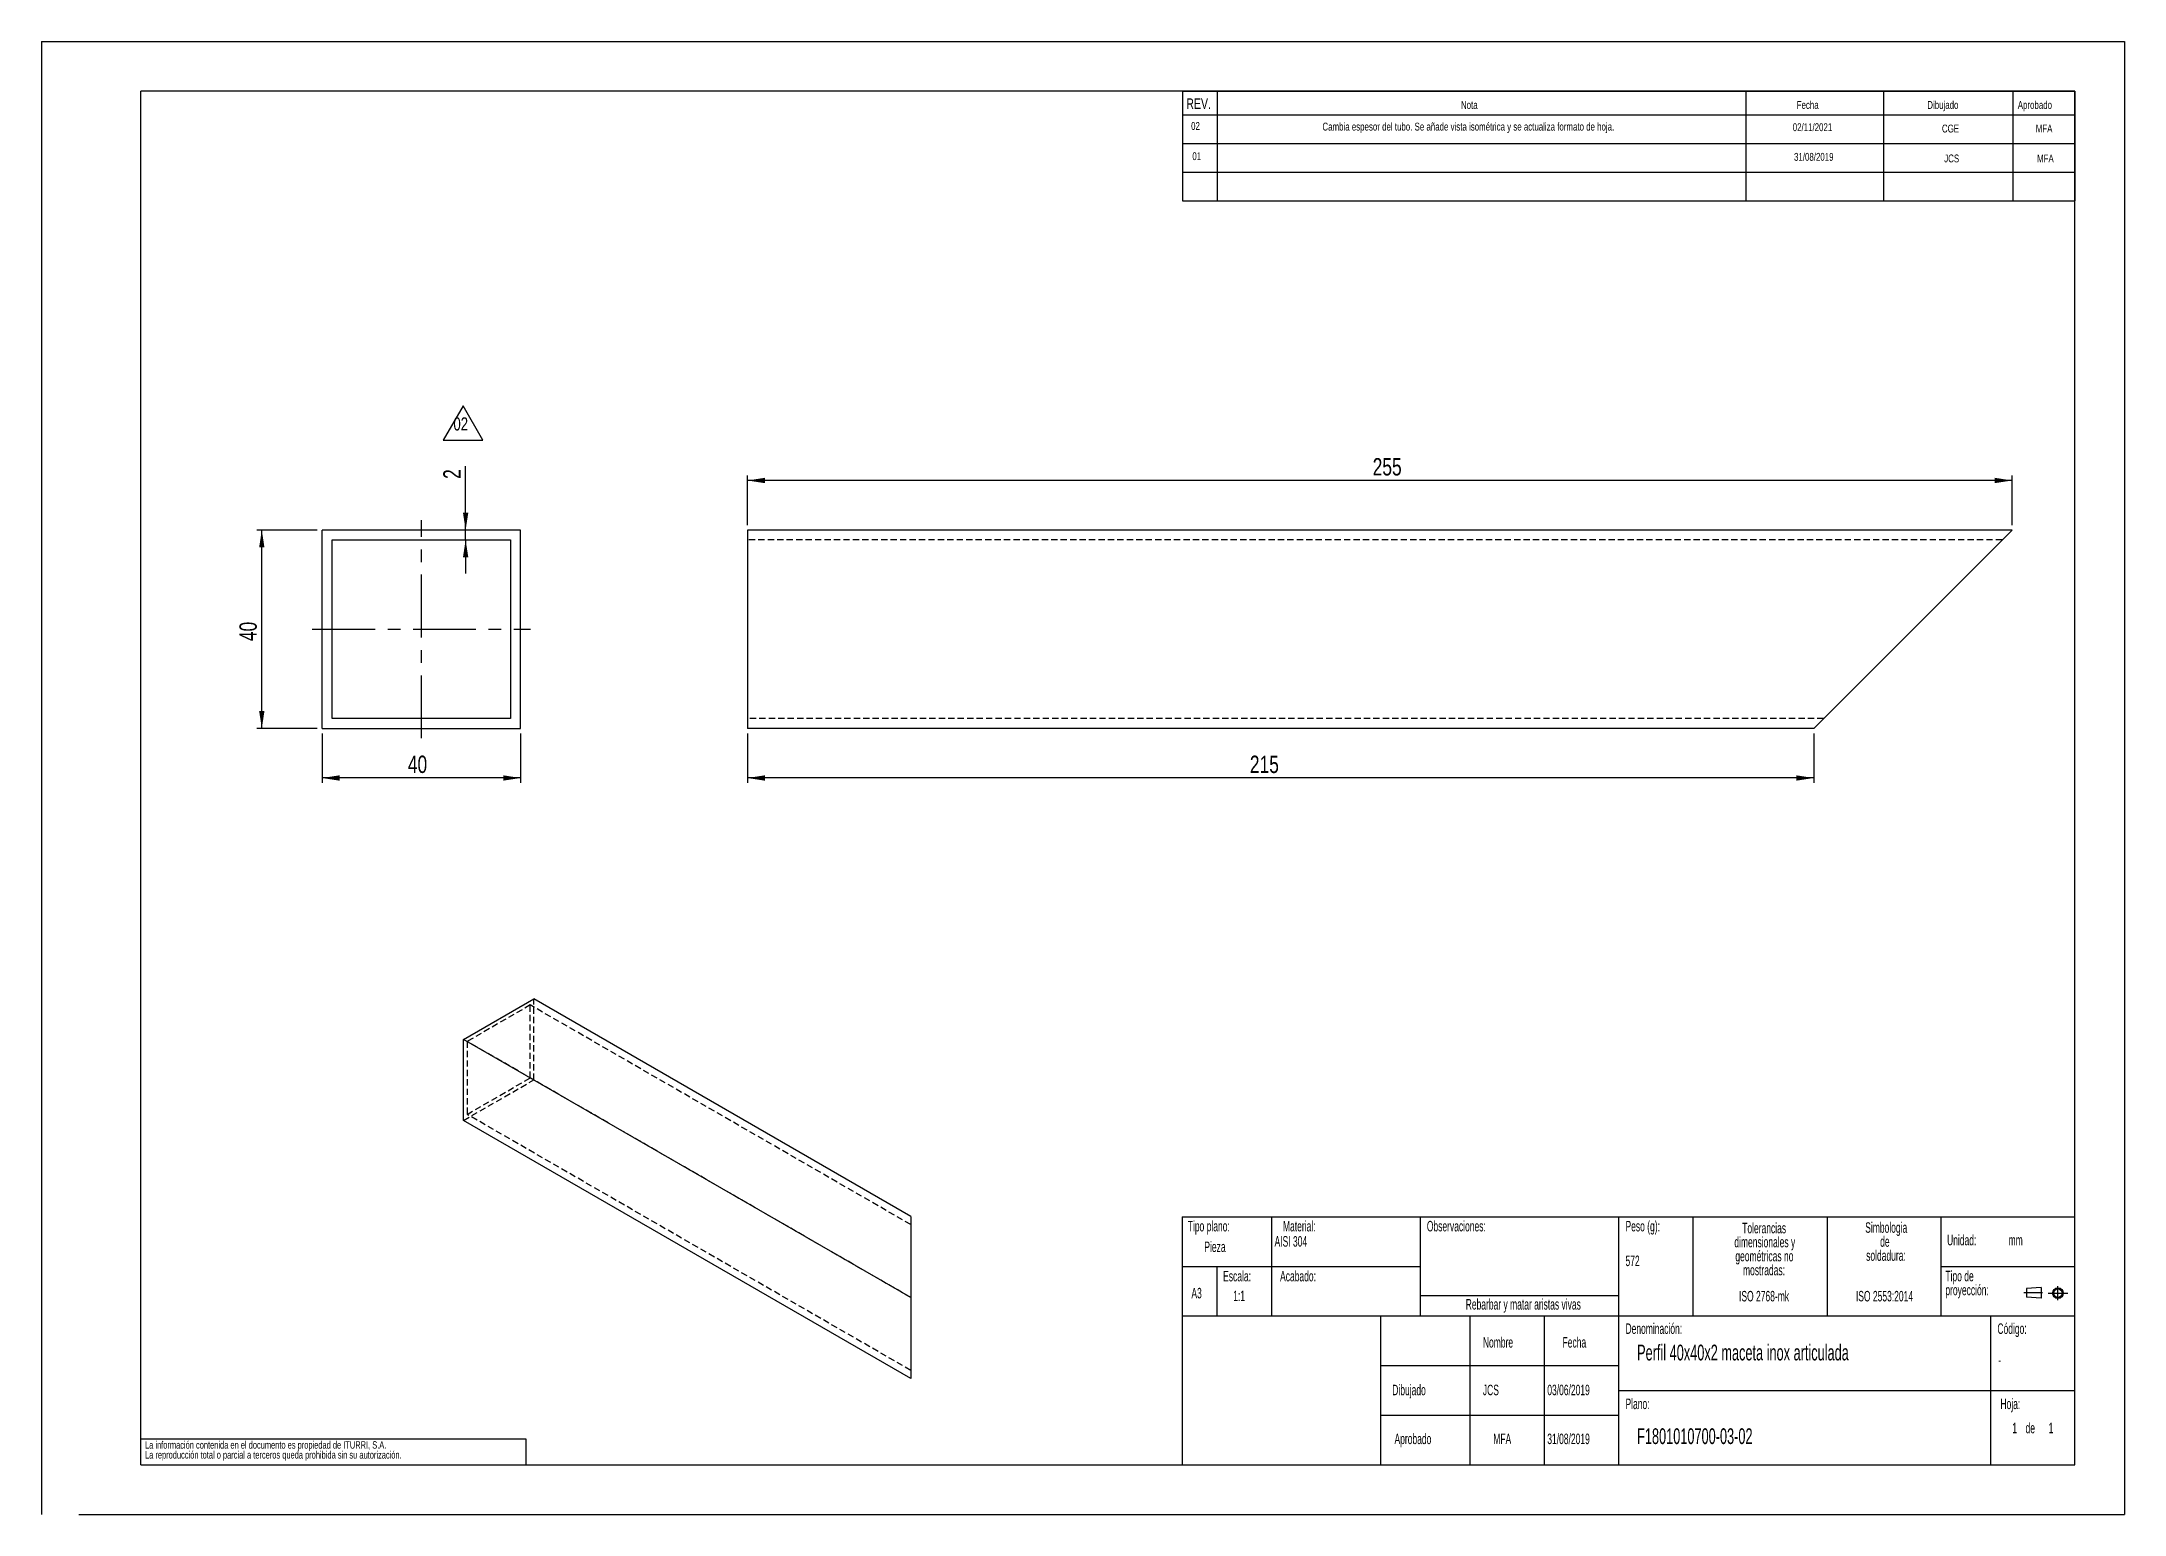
# Model space of a CAD drawing. Extents: x 0 to 2826, y 0 to 813.
# Drawn here: x 0 to 420, y 0 to 297 of the extents above.
import ezdxf

# ---------------------------------------------------------------- set-up
doc = ezdxf.new("R2010")
doc.units = 0
doc.linetypes.add('CENTERX2', pattern=[20.32, 12.7, -2.54, 2.54, -2.54])
doc.linetypes.add('HIDDEN', pattern=[1.905, 1.27, -0.635])
doc.layers.get('0').update_dxf_attribs({"linetype": 'CONTINUOUS'})
doc.layers.add('FORMATO', color=7, linetype='CONTINUOUS')
doc.layers.add('SLD-0', color=179, linetype='CONTINUOUS')
doc.styles.add('SLDTEXTSTYLE0', font='TXT', dxfattribs={"width": 0.75})
doc.styles.add('SLDTEXTSTYLE1', font='TXT', dxfattribs={"width": 0.605})
doc.dimstyles.new('SLDDIMSTYLE0', dxfattribs={"dimtxt": 3.5, "dimasz": 3.5, "dimexe": 0, "dimexo": 0.0625, "dimgap": 0.875, "dimtad": 1, "dimdec": 1, "dimrnd": 1e-09, "dimzin": 12, "dimtxsty": 'SLDTEXTSTYLE0', "dimsah": 1, "dimcen": 0.09, "dimazin": 3, "dimtfac": 1, "dimtdec": 1, "dimtofl": 0, "dimtmove": 0, "dimatfit": 3, "dimtolj": 1, "dimtzin": 12})
doc.dimstyles.new('SLDDIMSTYLE1', dxfattribs={"dimtxt": 3.5, "dimasz": 3.5, "dimexe": 0, "dimexo": 0.0625, "dimgap": 0.875, "dimtad": 1, "dimdec": 1, "dimrnd": 1e-09, "dimzin": 12, "dimtxsty": 'SLDTEXTSTYLE0', "dimsah": 1, "dimcen": 0.09, "dimazin": 3, "dimtfac": 1, "dimtdec": 1, "dimtmove": 0, "dimatfit": 3, "dimtolj": 1, "dimtzin": 12})

# ---------------------------------------------------------------- blocks, each defined once
blk = doc.blocks.new('BLOQUE3')
at = {"color": 7, "linetype": 'CENTERX2'}
for p, q in [((397.92, 130.06), (394.8, 130.06)), ((398.88, 130.02), (402.16, 130.02)), ((400.52, 128.85), (400.52, 131.19))]:
    blk.add_line(p, q, dxfattribs=at)
at = {"color": 7, "linetype": 'CONTINUOUS'}
for p, q in [((397.68, 130.95), (395.23, 130.77)), ((395.23, 130.77), (395.23, 129.34)), ((397.68, 130.95), (397.68, 129.16)), ((397.68, 129.16), (395.23, 129.34))]:
    blk.add_line(p, q, dxfattribs=at)
for radius in [0.892, 0.713]:
    blk.add_circle((400.52, 130.02), radius, dxfattribs=at)
blk = doc.blocks.new('SW_NOTE_0_1')
at = {"layer": 'SLD-0', "color": 0, "attachment_point": 2, "style": 'SLDTEXTSTYLE1'}
for s, insert, char_height in [('dimensionales y', (7.54, -0.09), 2.1167), ('Tolerancias', (7.41, 2.73), 2.1167), ('geométricas no', (7.46, -2.92), 2.1167), ('mostradas:', (7.38, -5.74), 2.117)]:
    blk.add_mtext(s, dxfattribs=dict(at, insert=insert, char_height=char_height))
blk = doc.blocks.new('SW_NOTE_0_2')
at = {"layer": 'SLD-0', "color": 0, "attachment_point": 1, "style": 'SLDTEXTSTYLE1'}
for s, insert, char_height in [('Tipo de', (0, 2.73), 2.117), ('proyección:', (0, -0.09), 2.1167)]:
    blk.add_mtext(s, dxfattribs=dict(at, insert=insert, char_height=char_height))
blk = doc.blocks.new('SW_NOTE_0_3')
at = {"layer": 'SLD-0', "color": 0, "char_height": 2.117, "attachment_point": 2, "style": 'SLDTEXTSTYLE1'}
for s, insert in [('Simbologia', (7.11, 2.73)), ('de', (6.84, -0.09)), ('soldadura:', (7.06, -2.92))]:
    blk.add_mtext(s, dxfattribs=dict(at, insert=insert))
blk = doc.blocks.new('SW_NOTE_0_4')
at = {"layer": 'SLD-0', "color": 0, "char_height": 1.5, "attachment_point": 1, "style": 'SLDTEXTSTYLE0'}
for s, insert in [('La información contenida en el documento es propiedad de ITURRI, S.A.', (0, 1.93)), ('La reproducción total o parcial a terceros queda prohibida sin su autorización.', (0, -0.07))]:
    blk.add_mtext(s, dxfattribs=dict(at, insert=insert))
blk = doc.blocks.new('SW_NOTE_0_5')
at = {"layer": 'SLD-0', "color": 0, "attachment_point": 2, "style": 'SLDTEXTSTYLE1'}
for s, insert, char_height in [('dimensionales y', (7.54, -0.09), 2.1167), ('Tolerancias', (7.41, 2.73), 2.1167), ('geométricas no', (7.46, -2.92), 2.1167), ('mostradas:', (7.38, -5.74), 2.117)]:
    blk.add_mtext(s, dxfattribs=dict(at, insert=insert, char_height=char_height))
blk = doc.blocks.new('SW_NOTE_0_6')
at = {"layer": 'SLD-0', "color": 0, "attachment_point": 1, "style": 'SLDTEXTSTYLE1'}
for s, insert, char_height in [('Tipo de', (0, 2.73), 2.117), ('proyección:', (0, -0.09), 2.1167)]:
    blk.add_mtext(s, dxfattribs=dict(at, insert=insert, char_height=char_height))
blk = doc.blocks.new('SW_NOTE_0_7')
at = {"layer": 'SLD-0', "color": 0, "char_height": 2.117, "attachment_point": 2, "style": 'SLDTEXTSTYLE1'}
for s, insert in [('Simbologia', (7.11, 2.73)), ('de', (6.84, -0.09)), ('soldadura:', (7.06, -2.92))]:
    blk.add_mtext(s, dxfattribs=dict(at, insert=insert))
blk = doc.blocks.new('SW_NOTE_0_8')
at = {"layer": 'SLD-0', "color": 0, "char_height": 1.5, "attachment_point": 1, "style": 'SLDTEXTSTYLE0'}
for s, insert in [('La información contenida en el documento es propiedad de ITURRI, S.A.', (0, 1.93)), ('La reproducción total o parcial a terceros queda prohibida sin su autorización.', (0, -0.07))]:
    blk.add_mtext(s, dxfattribs=dict(at, insert=insert))
blk = doc.blocks.new('_D')
at = {"layer": 'FORMATO', "color": 52}
for p, q in [((55.57, 198.5), (43.4, 198.5)), ((44.4, 158.5), (44.4, 198.5)), ((55.57, 158.5), (43.4, 158.5))]:
    blk.add_line(p, q, dxfattribs=at)
for points in [[(44.4, 198.5), (43.86, 195), (44.93, 195)], [(44.4, 158.5), (44.93, 162), (43.86, 162)]]:
    blk.add_solid(points, dxfattribs=at)
at = {"layer": 'FORMATO', "color": 52, "insert": (39.88, 176.1), "char_height": 3.5, "attachment_point": 1, "rotation": 90, "style": 'SLDTEXTSTYLE0'}
blk.add_mtext('40', dxfattribs=at)
blk = doc.blocks.new('_D_1')
at = {"layer": 'FORMATO', "color": 52}
for p, q in [((56.57, 157.5), (56.57, 147.5)), ((96.57, 157.5), (96.57, 147.5)), ((96.57, 148.5), (56.57, 148.5))]:
    blk.add_line(p, q, dxfattribs=at)
for points in [[(56.57, 148.5), (60.07, 147.96), (60.07, 149.04)], [(96.57, 148.5), (93.07, 149.04), (93.07, 147.96)]]:
    blk.add_solid(points, dxfattribs=at)
at = {"layer": 'FORMATO', "color": 52, "insert": (73.84, 153.01), "char_height": 3.5, "attachment_point": 1, "style": 'SLDTEXTSTYLE0'}
blk.add_mtext('40', dxfattribs=at)
blk = doc.blocks.new('_D_2')
at = {"layer": 'FORMATO', "color": 52}
for p, q in [((85.5, 198.5), (85.5, 211.4)), ((85.5, 196.5), (85.5, 198.5)), ((85.5, 196.5), (85.5, 189.77))]:
    blk.add_line(p, q, dxfattribs=at)
for points in [[(85.5, 198.5), (86.04, 202), (84.96, 202)], [(85.5, 196.5), (84.96, 193), (86.04, 193)]]:
    blk.add_solid(points, dxfattribs=at)
at = {"layer": 'FORMATO', "color": 52, "insert": (80.99, 208.82), "char_height": 3.5, "attachment_point": 1, "rotation": 90, "style": 'SLDTEXTSTYLE0'}
blk.add_mtext('2', dxfattribs=at)
blk = doc.blocks.new('SW_NOTE_0')
at = {"layer": 'FORMATO', "color": 0, "insert": (0, 17.1), "char_height": 13.23, "attachment_point": 1, "style": 'SLDTEXTSTYLE0'}
blk.add_mtext('02', dxfattribs=at)
blk = doc.blocks.new('SIMBOLO_REV2')
at = {"layer": 'FORMATO'}
for p, q in [((201.4, 1620.3), (181.4, 1585.7)), ((221.4, 1585.7), (201.4, 1620.3)), ((181.4, 1585.7), (221.4, 1585.7))]:
    blk.add_line(p, q, dxfattribs=at)
at = {"layer": 'FORMATO', "color": 7}
blk.add_blockref('SW_NOTE_0', (191.7, 1591.6), dxfattribs=at)
blk = doc.blocks.new('_D_3')
at = {"layer": 'FORMATO', "color": 52}
for p, q in [((142.35, 199.5), (142.35, 209.5)), ((397.35, 208.5), (142.35, 208.5)), ((397.35, 199.5), (397.35, 209.5))]:
    blk.add_line(p, q, dxfattribs=at)
for points in [[(142.35, 208.5), (145.85, 207.96), (145.85, 209.04)], [(397.35, 208.5), (393.85, 209.04), (393.85, 207.96)]]:
    blk.add_solid(points, dxfattribs=at)
at = {"layer": 'FORMATO', "color": 52, "insert": (268.41, 213.01), "char_height": 3.5, "attachment_point": 1, "style": 'SLDTEXTSTYLE0'}
blk.add_mtext('255', dxfattribs=at)
blk = doc.blocks.new('_D_4')
at = {"layer": 'FORMATO', "color": 52}
for p, q in [((142.35, 157.5), (142.35, 147.5)), ((357.35, 157.5), (357.35, 147.5)), ((357.35, 148.5), (142.35, 148.5))]:
    blk.add_line(p, q, dxfattribs=at)
for points in [[(142.35, 148.5), (145.85, 147.96), (145.85, 149.04)], [(357.35, 148.5), (353.85, 149.04), (353.85, 147.96)]]:
    blk.add_solid(points, dxfattribs=at)
at = {"layer": 'FORMATO', "color": 52, "insert": (243.65, 153.01), "char_height": 3.5, "attachment_point": 1, "style": 'SLDTEXTSTYLE0'}
blk.add_mtext('215', dxfattribs=at)

msp = doc.modelspace()

# ---------------------------------------------------------------- linework, layer by layer
at = {"color": 7, "linetype": 'CONTINUOUS'}
for p, q in [((0, 297), (420, 297)), ((0, 297), (0, 0)), ((420, 297), (420, 0)), ((410, 287), (20, 287)), ((20, 10), (20, 287)), ((410, 10), (410, 287)), ((56.57, 158.5), (56.57, 198.5)), ((96.57, 198.5), (56.57, 198.5)), ((96.57, 158.5), (96.57, 198.5)), ((397.35, 198.5), (142.35, 198.5)), ((142.35, 198.5), (142.35, 158.5)), ((357.35, 158.5), (397.35, 198.5)), ((58.57, 196.5), (94.57, 196.5)), ((58.57, 160.5), (58.57, 196.5)), ((94.57, 196.5), (94.57, 160.5)), ((94.57, 160.5), (58.57, 160.5)), ((56.57, 158.5), (96.57, 158.5)), ((357.35, 158.5), (142.35, 158.5)), ((85.1, 95.78), (99.24, 103.94)), ((175.26, 60.06), (99.24, 103.94)), ((85.1, 79.45), (85.1, 95.78)), ((175.26, 43.73), (85.1, 95.78)), ((175.26, 27.4), (85.1, 79.45)), ((175.26, 60.06), (175.26, 43.73)), ((230, 60), (410, 60)), ((230, 60), (230, 10)), ((175.26, 43.73), (175.26, 27.4)), ((20, 10), (410, 10)), ((7.53, 0), (420, 0))]:
    msp.add_line(p, q, dxfattribs=at)
at = {"color": 7, "linetype": 'HIDDEN'}
for p, q in [((395.35, 196.5), (142.35, 196.5)), ((359.35, 160.5), (142.35, 160.5)), ((98.54, 102.72), (85.81, 95.37)), ((98.54, 88.02), (98.54, 102.72)), ((175.26, 58.43), (98.54, 102.72)), ((99.24, 87.61), (99.24, 103.94)), ((175.26, 43.73), (85.81, 95.37)), ((85.81, 95.37), (85.81, 80.67)), ((85.1, 79.45), (99.24, 87.61)), ((85.81, 80.67), (98.54, 88.02)), ((175.26, 43.73), (98.54, 88.02)), ((175.26, 43.73), (99.24, 87.61)), ((175.26, 29.04), (85.81, 80.67))]:
    msp.add_line(p, q, dxfattribs=at)
at = {"layer": 'FORMATO'}
for p, q in [((230.09, 287), (410, 287)), ((230.09, 287), (230.09, 264.87)), ((237.03, 287), (237.03, 264.87)), ((343.66, 287), (343.66, 264.87)), ((371.46, 287), (371.46, 264.87)), ((397.51, 287), (397.51, 264.87)), ((410, 287), (410, 264.87)), ((230.09, 282.27), (410, 282.27)), ((230.09, 276.47), (410, 276.47)), ((230.09, 270.67), (410, 270.67)), ((230.09, 264.87), (410, 264.87))]:
    msp.add_line(p, q, dxfattribs=at)
at = {"layer": 'FORMATO', "color": 52, "linetype": 'CENTERX2'}
for p, q in [((76.57, 156.5), (76.57, 200.5)), ((54.57, 178.5), (98.57, 178.5))]:
    msp.add_line(p, q, dxfattribs=at)
at = {"layer": 'SLD-0'}
for p, q in [((248, 60), (248, 40)), ((278, 60), (278, 40)), ((318, 60), (318, 40)), ((333, 60), (333, 40)), ((360.08, 60), (360.08, 40)), ((383, 60), (383, 40)), ((230, 50), (248, 50)), ((237, 50), (237, 40)), ((248, 50), (278, 50)), ((383, 50), (410, 50)), ((278, 44.16), (318, 44.16)), ((230, 40), (410, 40)), ((270, 40), (270, 10)), ((288, 40), (288, 10)), ((303, 40), (303, 10)), ((318, 40), (318, 10)), ((393, 40), (393, 10)), ((270, 30), (318, 30)), ((318, 25), (393, 25)), ((393, 25), (410, 25)), ((270, 20), (318, 20)), ((20, 15.25), (97.63, 15.25)), ((97.63, 15.25), (97.63, 10))]:
    msp.add_line(p, q, dxfattribs=at)

# ---------------------------------------------------------------- block references
at = {"color": 7, "linetype": 'CONTINUOUS', "xscale": 1.2, "yscale": 1.2, "zscale": 1.2}
msp.add_blockref('BLOQUE3', (-74.01, -111.41), dxfattribs=at)
msp.add_blockref('BLOQUE3', (-74.01, -111.41), dxfattribs=at)
at = {"layer": 'FORMATO', "xscale": 0.2, "yscale": 0.2, "zscale": 0.2}
msp.add_blockref('SIMBOLO_REV2', (44.7, -100.51), dxfattribs=at)
at = {"layer": 'SLD-0'}
for name, p in [('SW_NOTE_0_1', (339.95, 56.06)), ('SW_NOTE_0_5', (339.95, 56.06)), ('SW_NOTE_0_3', (364.87, 56.17)), ('SW_NOTE_0_7', (364.87, 56.17)), ('SW_NOTE_0_2', (383.91, 46.39)), ('SW_NOTE_0_6', (383.91, 46.39)), ('SW_NOTE_0_4', (20.84, 12.82)), ('SW_NOTE_0_8', (20.84, 12.82))]:
    msp.add_blockref(name, p, dxfattribs=at)

# ---------------------------------------------------------------- texts
at = {"layer": 'FORMATO', "style": 'SLDTEXTSTYLE0'}
for s, insert, char_height, attachment_point in [('REV.', (230.84, 285.55), 2.117, 1), ('Nota', (286.22, 285.03), 1.587, 1), ('Fecha', (353.93, 285.03), 1.587, 1), ('Dibujado', (380.26, 285.03), 1.587, 1), ('Aprobado', (398.51, 285.03), 1.587, 1), ('02', (232.69, 280.79), 1.587, 2), ('Cambia espesor del tubo. Se añade vista isométrica y se actualiza formato de hoja.', (287.71, 280.66), 1.5875, 2), ('02/11/2021', (357.11, 280.54), 1.587, 2), ('CGE', (384.94, 280.27), 1.587, 2), ('MFA', (403.82, 280.27), 1.587, 2), ('01', (232.94, 274.7), 1.587, 2), ('31/08/2019', (357.37, 274.56), 1.587, 2), ('JCS', (385.18, 274.24), 1.587, 2), ('MFA', (404.08, 274.24), 1.587, 2)]:
    msp.add_mtext(s, dxfattribs=dict(at, insert=insert, char_height=char_height, attachment_point=attachment_point))
at = {"layer": 'SLD-0', "style": 'SLDTEXTSTYLE1'}
for s, insert, char_height, attachment_point in [('Tipo plano:', (231.13, 59.18), 2.1167, 1), ('Tipo plano:', (231.13, 59.18), 2.1167, 1), ('Material:', (250.33, 59.18), 2.117, 1), ('Material:', (250.33, 59.18), 2.117, 1), ('Observaciones:', (279.34, 59.18), 2.1167, 1), ('Observaciones:', (279.34, 59.18), 2.1167, 1), ('Peso (g):', (319.4, 59.18), 2.117, 1), ('Peso (g):', (319.4, 59.18), 2.117, 1), ('Pieza', (234.47, 55.02), 2.117, 1), ('Pieza', (234.47, 55.02), 2.117, 1), ('AISI 304', (248.63, 56.11), 2.117, 1), ('AISI 304', (248.63, 56.11), 2.117, 1), ('Unidad:', (384.25, 56.37), 2.117, 1), ('Unidad:', (384.25, 56.37), 2.117, 1), ('mm', (396.66, 56.37), 2.117, 1), ('mm', (396.66, 56.37), 2.117, 1), ('572', (319.4, 52.18), 2.117, 1), ('572', (319.4, 52.18), 2.117, 1), ('Escala:', (238.26, 49.1), 2.117, 1), ('Escala:', (238.26, 49.1), 2.117, 1), ('Acabado:', (249.74, 49.1), 2.117, 1), ('Acabado:', (249.74, 49.1), 2.117, 1), ('A3', (231.86, 45.67), 2.117, 1), ('A3', (231.86, 45.67), 2.117, 1), ('1:1', (240.29, 45.13), 2.117, 1), ('1:1', (240.29, 45.13), 2.117, 1), ('Rebarbar y matar aristas vivas', (298.79, 43.42), 2.1167, 2), ('Rebarbar y matar aristas vivas', (298.79, 43.42), 2.1167, 2), ('ISO 2768-mk', (347.34, 45.06), 2.1167, 2), ('ISO 2768-mk', (347.34, 45.06), 2.1167, 2), ('ISO 2553:2014', (371.63, 45.06), 2.1167, 2), ('ISO 2553:2014', (371.63, 45.06), 2.1167, 2), ('Denominación:', (319.4, 38.51), 2.1167, 1), ('Denominación:', (319.4, 38.51), 2.1167, 1), ('Código:', (394.4, 38.51), 2.117, 1), ('Código:', (394.4, 38.51), 2.117, 1), ('Nombre', (290.64, 35.75), 2.117, 1), ('Nombre', (290.64, 35.75), 2.117, 1), ('Fecha', (306.71, 35.75), 2.117, 1), ('Fecha', (306.71, 35.75), 2.117, 1), ('Perfil 40x40x2 maceta inox articulada', (321.74, 34.22), 3.175, 1), ('Perfil 40x40x2 maceta inox articulada', (321.74, 34.22), 3.175, 1), ('-', (394.59, 32.19), 2.12, 1), ('-', (394.59, 32.19), 2.12, 1), ('Dibujado', (272.37, 26.14), 2.117, 1), ('Dibujado', (272.37, 26.14), 2.117, 1), ('JCS', (290.64, 26.14), 2.117, 1), ('03/06/2019', (303.63, 26.14), 2.117, 1), ('Plano:', (319.4, 23.34), 2.117, 1), ('Plano:', (319.4, 23.34), 2.117, 1), ('Hoja:', (395.01, 23.34), 2.117, 1), ('Hoja:', (395.01, 23.34), 2.117, 1), ('F1801010700-03-02', (321.74, 17.35), 3.175, 1), ('F1801010700-03-02', (321.74, 17.35), 3.175, 1), ('1', (397.41, 18.47), 2.12, 1), ('1', (397.41, 18.47), 2.12, 1), ('1', (397.41, 18.47), 2.12, 1), ('1', (397.41, 18.47), 2.12, 1), ('de', (400.08, 18.47), 2.117, 1), ('de', (400.08, 18.47), 2.117, 1), ('de', (400.08, 18.47), 2.117, 1), ('de', (400.08, 18.47), 2.117, 1), ('1', (404.73, 18.47), 2.12, 1), ('1', (404.73, 18.47), 2.12, 1), ('1', (404.73, 18.47), 2.12, 1), ('1', (404.73, 18.47), 2.12, 1), ('Aprobado', (272.82, 16.28), 2.117, 1), ('Aprobado', (272.82, 16.28), 2.117, 1), ('MFA', (292.74, 16.28), 2.117, 1), ('31/08/2019', (303.63, 16.28), 2.117, 1)]:
    msp.add_mtext(s, dxfattribs=dict(at, insert=insert, char_height=char_height, attachment_point=attachment_point))

# ---------------------------------------------------------------- dimensions: what is measured, and where the dimension line sits
at = {"layer": 'FORMATO', "color": 52}
for base, p1, p2, dimstyle, picture, middle in [((85.5, 198.5), (94.57, 196.5), (96.57, 198.5), 'SLDDIMSTYLE1', '_D_2', (85.5, 210.11)), ((44.4, 198.5), (56.57, 158.5), (56.57, 198.5), 'SLDDIMSTYLE0', '_D', (44.4, 178.69))]:
    dim = msp.add_linear_dim(base=base, p1=p1, p2=p2, angle=90, dimstyle=dimstyle, dxfattribs=at)
    dim.commit()
    dim.dimension.update_dxf_attribs({"geometry": picture, "text_midpoint": middle, "dimtype": 160})
for base, p1, p2, picture, middle in [((142.35, 208.5), (397.35, 198.5), (142.35, 198.5), '_D_3', (272.29, 208.5)), ((56.57, 148.5), (96.57, 158.5), (56.57, 158.5), '_D_1', (76.43, 148.5)), ((142.35, 148.5), (357.35, 158.5), (142.35, 158.5), '_D_4', (247.53, 148.5))]:
    dim = msp.add_linear_dim(base=base, p1=p1, p2=p2, dimstyle='SLDDIMSTYLE0', dxfattribs=at)
    dim.commit()
    dim.dimension.update_dxf_attribs({"geometry": picture, "text_midpoint": middle, "dimtype": 160})

doc.saveas('drawing.dxf')
